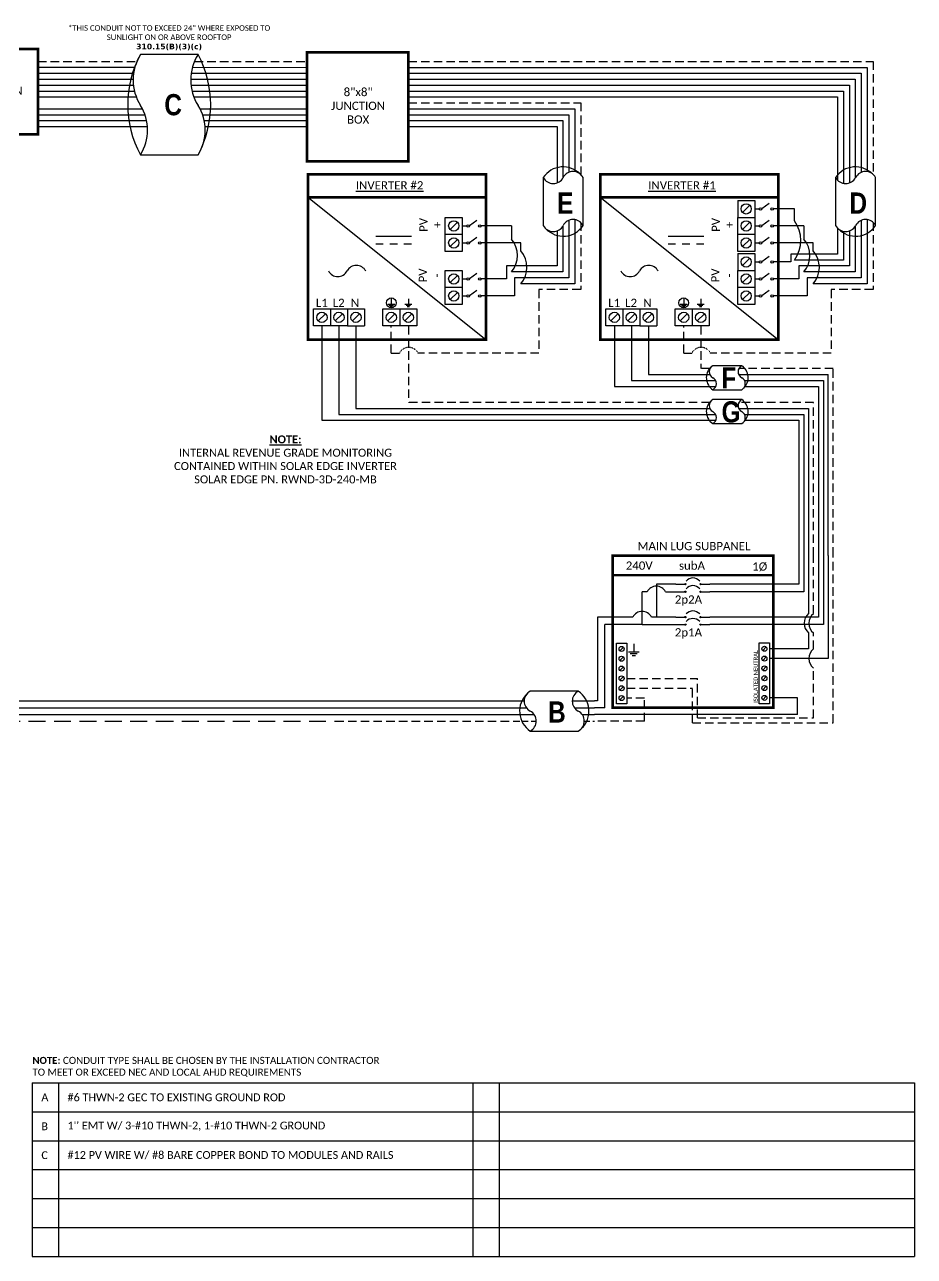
# Model space of a CAD drawing. Header units: feet. Extents: x 10948 to 11583, y 14547 to 15105.
# Drawn here: x 11189 to 11583, y 14547 to 15093 of the extents above; entities that cross this region are included whole.
import ezdxf

# ---------------------------------------------------------------- set-up
doc = ezdxf.new("R2010")
doc.units = ezdxf.units.FT
doc.header["$MEASUREMENT"] = 0
doc.linetypes.add('DASHED', pattern=[0.75, 0.5, -0.25])
doc.linetypes.add('HIDDEN', pattern=[0.375, 0.25, -0.125])
for name, color, linetype in [('ONE LINE BLOCKS', 7, 'Continuous'), ('TABLES', 7, 'Continuous'), ('TEXT', 7, 'Continuous'), ('Z - TITLEBLOCK TXT', 7, 'Continuous')]:
    doc.layers.add(name, color=color, linetype=linetype)
doc.styles.add('ONE LINE TXT', font='techb___.ttf')
doc.styles.get("Standard").update_dxf_attribs({"font": 'calibri.ttf'})

# ---------------------------------------------------------------- blocks, each defined once
blk = doc.blocks.new('2inverterSub')
at = {"layer": 'ONE LINE BLOCKS', "linetype": 'Continuous'}
h = blk.add_hatch(color=1, dxfattribs=at)
h.dxf.hatch_style = 1
edge = h.paths.add_edge_path()
edge.add_arc((40.28, 60.73), 0.291, 0, 360)
h = blk.add_hatch(color=1, dxfattribs=at)
h.dxf.hatch_style = 1
edge = h.paths.add_edge_path()
edge.add_arc((46.96, 60.73), 0.291, 0, 360)
h = blk.add_hatch(color=1, dxfattribs=at)
h.dxf.hatch_style = 1
edge = h.paths.add_edge_path()
edge.add_arc((40.28, 57.35), 0.291, 0, 360)
h = blk.add_hatch(color=1, dxfattribs=at)
h.dxf.hatch_style = 1
edge = h.paths.add_edge_path()
edge.add_arc((46.96, 57.35), 0.291, 0, 360)
h = blk.add_hatch(color=1, dxfattribs=at)
h.dxf.hatch_style = 1
edge = h.paths.add_edge_path()
edge.add_arc((40.28, 46.17), 0.291, 0, 360)
h = blk.add_hatch(color=1, dxfattribs=at)
h.dxf.hatch_style = 1
edge = h.paths.add_edge_path()
edge.add_arc((46.96, 46.17), 0.291, 0, 360)
h = blk.add_hatch(color=1, dxfattribs=at)
h.dxf.hatch_style = 1
edge = h.paths.add_edge_path()
edge.add_arc((40.28, 42.79), 0.291, 0, 360)
h = blk.add_hatch(color=1, dxfattribs=at)
h.dxf.hatch_style = 1
edge = h.paths.add_edge_path()
edge.add_arc((46.96, 42.79), 0.291, 0, 360)
at = {"color": 7, "linetype": 'Continuous'}
for p, q in [((90.5, 73.37), (90.5, 60.73)), ((99.2, 73.37), (99.2, 46.17)), ((36.09, 60.73), (27.43, 60.73)), ((27.43, 60.73), (27.43, 46.17)), ((90.5, 60.73), (51.15, 60.73)), ((17.02, 46.17), (1.34, 46.17)), ((1.34, 46.17), (1.34, 9)), ((36.09, 46.17), (25.26, 46.17)), ((99.2, 46.17), (51.15, 46.17)), ((1.34, 9), (0, 9))]:
    blk.add_line(p, q, dxfattribs=at)
at = {"color": 10, "linetype": 'Continuous'}
for p, q in [((92.67, 73.37), (92.67, 57.35)), ((101.37, 73.37), (101.37, 42.79)), ((21.14, 42.79), (21.14, 57.35)), ((23.31, 57.35), (21.14, 57.35)), ((31.55, 57.35), (36.09, 57.35)), ((92.67, 57.35), (51.15, 57.35)), ((21.14, 42.79), (4.63, 42.79)), ((4.63, 6), (4.63, 42.79)), ((21.14, 42.79), (36.09, 42.79)), ((101.37, 42.79), (51.15, 42.79)), ((4.63, 6), (0, 6))]:
    blk.add_line(p, q, dxfattribs=at)
at = {"color": 253, "linetype": 'Continuous'}
for p, q in [((94.85, 73.37), (94.85, 47.66)), ((103.55, 73.37), (103.55, 27.76)), ((94.85, 39.1), (94.85, 32.11)), ((94.85, 32.11), (77.54, 32.11)), ((103.55, 27.76), (77.54, 27.76)), ((89.88, 10.36), (77.54, 10.36)), ((89.88, 3), (89.88, 10.36)), ((89.88, 3), (0, 3))]:
    blk.add_line(p, q, dxfattribs=at)
at = {"color": 10, "linetype": 'Continuous'}
blk.add_arc((27.43, 55.19), 4.65, 27.6639, 152.3361, dxfattribs=at)
at = {"color": 7, "linetype": 'Continuous'}
blk.add_arc((21.14, 44.01), 4.65, 27.6639, 152.3361, dxfattribs=at)
at = {"color": 253, "linetype": 'Continuous'}
blk.add_arc((98.43, 43.38), 5.58, 129.9215, 230.0785, dxfattribs=at)
at = {"layer": 'ONE LINE BLOCKS', "lineweight": 50}
blk.add_line((8.04, 64.67), (79.2, 64.67), dxfattribs=at)
at = {"layer": 'ONE LINE BLOCKS', "lineweight": 50, "const_width": 1.19}
blk.add_lwpolyline([(8.04, 6.01), (8.04, 73.37), (79.2, 73.37), (79.2, 6.01)], close=True, dxfattribs=at)
at = {"layer": 'TEXT', "color": 92, "linetype": 'HIDDEN', "ltscale": 15}
for p, q in [((97.02, 47.66), (97.02, 73.37)), ((105.72, -0.66), (105.72, 73.37)), ((97.02, 32.03), (97.02, 39.1)), ((97.02, 1.52), (97.02, 23.48)), ((14.31, 18.99), (45.6, 18.99)), ((45.6, 1.52), (45.6, 18.99)), ((14.31, 14.64), (43.39, 14.64)), ((43.39, -0.66), (43.39, 14.64)), ((22.14, 10.28), (14.31, 10.28)), ((22.14, 0), (22.14, 10.28)), ((22.14, 0), (0, 0)), ((45.6, 1.52), (97.02, 1.52)), ((43.39, -0.66), (105.72, -0.66))]:
    blk.add_line(p, q, dxfattribs=at)
at = {"layer": 'TEXT', "color": 92, "linetype": 'HIDDEN', "flags": 128}
for points in [[(17.42, 34.26), (17.42, 30.76)], [(15.08, 30.76), (19.76, 30.76)], [(18.95, 29.89), (15.89, 29.89)], [(18.13, 29.02), (16.7, 29.02)]]:
    blk.add_lwpolyline(points, dxfattribs=at)
at = {"layer": 'TEXT', "color": 92, "linetype": 'Continuous', "ltscale": 4}
for centre in [(100.49, 43.38), (100.49, 27.76)]:
    blk.add_arc(centre, 5.51, 129.059, 230.941, dxfattribs=at)
at = {"layer": 'Z - TITLEBLOCK TXT', "color": 1, "linetype": 'Continuous'}
for p, q in [((9.77, 7.69), (9.77, 34.63)), ((9.77, 34.63), (14.31, 34.63)), ((14.31, 34.63), (14.31, 7.69)), ((73, 7.76), (73, 34.71)), ((73, 34.71), (77.54, 34.71)), ((77.54, 34.71), (77.54, 7.76)), ((14.31, 7.69), (9.77, 7.69)), ((77.54, 7.76), (73, 7.76))]:
    blk.add_line(p, q, dxfattribs=at)
at = {"layer": 'Z - TITLEBLOCK TXT', "color": 4, "linetype": 'Continuous'}
for p, q in [((12.83, 32.82), (11.25, 31.25)), ((76.06, 32.9), (74.49, 31.32)), ((12.83, 28.47), (11.25, 26.9)), ((76.06, 28.54), (74.49, 26.97)), ((12.83, 24.12), (11.25, 22.55)), ((76.06, 24.19), (74.49, 22.62)), ((12.83, 19.77), (11.25, 18.2)), ((76.06, 19.84), (74.49, 18.27)), ((12.83, 15.42), (11.25, 13.85)), ((12.83, 11.07), (11.25, 9.5)), ((76.06, 15.49), (74.49, 13.92)), ((76.06, 11.14), (74.49, 9.57))]:
    blk.add_line(p, q, dxfattribs=at)
at = {"layer": 'Z - TITLEBLOCK TXT', "color": 1, "linetype": 'Continuous', "flags": 128}
for points in [[(36.09, 60.73), (40.28, 60.73)], [(36.09, 60.73), (40.28, 60.73)], [(46.96, 60.73), (51.15, 60.73)], [(36.09, 57.35), (40.28, 57.35)], [(36.09, 57.35), (40.28, 57.35)], [(46.96, 57.35), (51.15, 57.35)], [(36.09, 46.17), (40.28, 46.17)], [(36.09, 46.17), (40.28, 46.17)], [(46.96, 46.17), (51.15, 46.17)], [(36.09, 42.79), (40.28, 42.79)], [(36.09, 42.79), (40.28, 42.79)], [(46.96, 42.79), (51.15, 42.79)]]:
    blk.add_lwpolyline(points, dxfattribs=at)
at = {"layer": 'Z - TITLEBLOCK TXT', "color": 1, "linetype": 'Continuous'}
for centre in [(40.28, 60.73), (46.96, 60.73), (40.28, 57.35), (46.96, 57.35), (40.28, 46.17), (46.96, 46.17), (40.28, 42.79), (46.96, 42.79)]:
    blk.add_circle(centre, 0.291, dxfattribs=at)
at = {"layer": 'Z - TITLEBLOCK TXT', "color": 4, "linetype": 'Continuous'}
for centre in [(12.04, 32.04), (75.27, 32.11), (12.04, 27.69), (75.27, 27.76), (12.04, 23.34), (75.27, 23.41), (12.04, 18.99), (75.27, 19.06), (12.04, 14.64), (12.04, 10.28), (75.27, 14.71), (75.27, 10.36)]:
    blk.add_circle(centre, 1.11, dxfattribs=at)
at = {"layer": 'Z - TITLEBLOCK TXT', "color": 1, "linetype": 'Continuous'}
for centre in [(43.62, 59.53), (43.62, 56.15), (43.62, 44.97), (43.62, 41.59)]:
    blk.add_arc(centre, 3.93, 40.3392, 139.6608, dxfattribs=at)
at = {"layer": 'TABLES', "color": 1, "linetype": 'Continuous'}
for s, p in [('2p2A', (35.59, 52.11)), ('2p1A', (35.59, 37.55))]:
    blk.add_text(s, height=3.658, dxfattribs=at).set_placement(p)
at = {"layer": 'TABLES', "color": 4, "linetype": 'Continuous'}
blk.add_text('ISOLATED NEUTRAL', height=1.8743, rotation=90, dxfattribs=at).set_placement((72.35, 8.12))
at = {"layer": 'TEXT', "color": 1, "attachment_point": 5}
for s, width, gutter_width, insert, char_height in [('MAIN LUG SUBPANEL ', 62.3984, 7.17, (44.08, 77.57), 3.6576), ('subA', 0.1481, 0.75, (43.21, 68.92), 3.658), ('240V', 0.1481, 0.75, (19.83, 68.92), 3.658), ('1Ø', 0.1481, 0.75, (73.19, 68.41), 3.658)]:
    blk.add_mtext_dynamic_manual_height_columns(s, width=width, gutter_width=gutter_width, heights=[0], dxfattribs=dict(at, insert=insert, char_height=char_height))
blk = doc.blocks.new('*U16')
at = {"color": 7, "linetype": 'Continuous'}
for p, q in [((-7.14, 13.31), (-28.39, 13.31)), ((-28.39, -4.31), (-7.14, -4.31))]:
    blk.add_line(p, q, dxfattribs=at)
at = {"color": 7}
for p, q in [((-35.53, 9), (-31.05, 9)), ((-9.81, 9), (0, 9))]:
    blk.add_line(p, q, dxfattribs=at)
at = {"color": 10}
for p, q in [((-35.53, 6), (-30.11, 6)), ((-8.87, 6), (0, 6))]:
    blk.add_line(p, q, dxfattribs=at)
at = {"color": 253}
for p, q in [((-35.53, 3), (-26.66, 3)), ((-5.41, 3), (0, 3))]:
    blk.add_line(p, q, dxfattribs=at)
at = {"color": 92, "linetype": 'HIDDEN', "ltscale": 10}
for p, q in [((-4.48, 0), (0, 0)), ((-35.53, 0), (-25.72, 0))]:
    blk.add_line(p, q, dxfattribs=at)
at = {"color": 7, "linetype": 'Continuous'}
for centre, start, end in [((-22.54, 4.5), 133.9732, 236.4265), ((-12.99, 4.5), 313.9732, 56.4265)]:
    blk.add_arc(centre, 10.58, start, end, dxfattribs=at)
at = {"linetype": 'Continuous'}
for centre, start, end in [((-26.08, 8.91), 117.6639, 242.3361), ((-4.83, 8.91), 117.6639, 242.3361), ((-30.7, 0.09), 297.6639, 62.3361), ((-9.45, 0.09), 297.6639, 62.3361)]:
    blk.add_arc(centre, 4.98, start, end, dxfattribs=at)
blk = doc.blocks.new('*U22')
at = {"color": 7}
blk.add_line((-79.14, 9), (0, 9), dxfattribs=at)
at = {"color": 10}
blk.add_line((-79.14, 6), (0, 6), dxfattribs=at)
at = {"color": 253}
blk.add_line((-79.14, 3), (0, 3), dxfattribs=at)
at = {"color": 92, "linetype": 'HIDDEN', "ltscale": 15}
blk.add_line((-79.14, 0), (0, 0), dxfattribs=at)
blk = doc.blocks.new('*U23')
at = {"color": 7}
blk.add_line((-79.14, 9), (0, 9), dxfattribs=at)
at = {"color": 10}
blk.add_line((-79.14, 6), (0, 6), dxfattribs=at)
at = {"color": 253}
blk.add_line((-79.14, 3), (0, 3), dxfattribs=at)
at = {"color": 92, "linetype": 'DASHED', "ltscale": 15}
blk.add_line((-79.14, 0), (0, 0), dxfattribs=at)
blk = doc.blocks.new('*U26')
at = {"color": 7}
blk.add_line((-79.14, 9), (0, 9), dxfattribs=at)
at = {"color": 10}
blk.add_line((-79.14, 6), (0, 6), dxfattribs=at)
at = {"color": 253}
blk.add_line((-79.14, 3), (0, 3), dxfattribs=at)
at = {"color": 92, "linetype": 'DASHED', "ltscale": 15}
blk.add_line((-79.14, 0), (0, 0), dxfattribs=at)
at = {"color": 1, "insert": (-22.08, 115.96), "char_height": 3.5433, "attachment_point": 5}
blk.add_mtext_dynamic_manual_height_columns('{\\fCalibri|b1|i0|c0|p34;\\LNOTE:\\P}INTERNAL REVENUE GRADE MONITORING\\PCONTAINED WITHIN SOLAR EDGE INVERTER\\PSOLAR EDGE PN. RWND-3D-240-MB', width=99.534, gutter_width=7.17, heights=[0], dxfattribs=at)
blk = doc.blocks.new('*T20')
at = {"linetype": 'ByBlock', "lineweight": -2, "transparency": 16777216}
for p, q in [((0, 0), (390.51, 0)), ((0, 0), (0, -76.8)), ((11.58, 0), (11.58, -76.8)), ((195.1, 0), (195.1, -76.8)), ((206.68, 0), (206.68, -76.8)), ((390.51, 0), (390.51, -76.8)), ((0, -12.8), (390.51, -12.8)), ((0, -25.61), (390.51, -25.61)), ((0, -38.41), (390.51, -38.41)), ((0, -51.22), (390.51, -51.22)), ((0, -64.02), (390.51, -64.02)), ((0, -76.8), (390.51, -76.8))]:
    blk.add_line(p, q, dxfattribs=at)
at = {"color": 0, "linetype": 'Continuous', "transparency": 16777216, "char_height": 3.4544, "attachment_point": 4}
for s, insert, width in [('{\\fCalibri|b0|i0|c0;A', (4.06, -6.4), 3.4544), ('{\\fCalibri|b0|i0|c0;#6 THWN-2 GEC TO EXISTING GROUND ROD', (15.65, -6.4), 175.3856), ('{\\fCalibri|b0|i0|c0;', (199.16, -6.4), 3.4544), ('{\\fCalibri|b0|i0|c0;', (210.74, -6.4), 175.7027), ('{\\fCalibri|b0|i0|c0;B', (4.06, -19.21), 3.4544), ("{\\fCalibri|b0|i0|c0;1'' EMT W/ 3-#10 THWN-2, 1-#10 THWN-2 GROUND", (15.65, -19.21), 175.3856), ('{\\fCalibri|b0|i0|c0;', (199.16, -19.21), 3.4544), ('{\\fCalibri|b0|i0|c0;', (210.74, -19.21), 175.7027), ('{\\fCalibri|b0|i0|c0;C', (4.06, -32.01), 3.4544), ('{\\fCalibri|b0|i0|c0;#12 PV WIRE W/ #8 BARE COPPER BOND TO MODULES AND RAILS', (15.65, -32.01), 175.3856), ('{\\fCalibri|b0|i0|c0;', (199.16, -32.01), 3.4544), ('{\\fCalibri|b0|i0|c0;', (210.74, -32.01), 175.7027), ('{\\fCalibri|b0|i0|c0;', (4.06, -44.82), 3.4544), ('{\\fCalibri|b0|i0|c0;', (15.65, -44.82), 175.3856), ('{\\fCalibri|b0|i0|c0;', (199.16, -44.82), 3.4544), ('{\\fCalibri|b0|i0|c0;', (210.74, -44.82), 175.7027), ('{\\fCalibri|b0|i0|c0;', (4.06, -57.62), 3.4544), ('{\\fCalibri|b0|i0|c0;', (15.65, -57.62), 175.3856), ('{\\fCalibri|b0|i0|c0;', (199.16, -57.62), 3.4544), ('{\\fCalibri|b0|i0|c0;', (210.74, -57.62), 175.7027), ('{\\fCalibri|b0|i0|c0;', (4.06, -70.41), 3.4544), ('{\\fCalibri|b0|i0|c0;', (15.65, -70.41), 175.3856), ('{\\fCalibri|b0|i0|c0;', (199.16, -70.41), 3.4544), ('{\\fCalibri|b0|i0|c0;', (210.74, -70.41), 175.7027)]:
    blk.add_mtext(s, dxfattribs=dict(at, insert=insert, width=width))
blk = doc.blocks.new('8x8box')
at = {"lineweight": 50, "const_width": 1.19}
blk.add_lwpolyline([(37.78, 0), (0, 0), (0, 37.78), (37.78, 37.78)], close=True, dxfattribs=at)
at = {"color": 1, "insert": (19.03, 19.26), "char_height": 3.6576, "attachment_point": 5}
blk.add_mtext_dynamic_manual_height_columns('8"x8"  JUNCTION BOX ', width=0.4767, gutter_width=7.17, heights=[0], dxfattribs=at)

msp = doc.modelspace()

# ---------------------------------------------------------------- linework, layer by layer
at = {"color": 7, "linetype": 'Continuous'}
for p, q in [((11265.68, 15079.52), (11240.19, 15079.52)), ((11194.79, 15071.27), (11237.2, 15071.27)), ((11194.79, 15066.03), (11237.11, 15066.03)), ((11262.6, 15066.03), (11313.93, 15066.03)), ((11262.69, 15071.27), (11313.93, 15071.27)), ((11358.8, 15071.27), (11559.27, 15071.27)), ((11358.8, 15066.03), (11554.02, 15066.03)), ((11554.02, 15066.03), (11554.02, 15022.71)), ((11559.27, 15071.27), (11559.27, 15027.38)), ((11194.79, 15060.78), (11238.34, 15060.78)), ((11263.83, 15060.78), (11313.93, 15060.78)), ((11358.8, 15060.78), (11548.78, 15060.78)), ((11548.78, 15060.78), (11548.78, 15023.93)), ((11194.79, 15052.92), (11242.2, 15052.92)), ((11267.69, 15052.92), (11313.93, 15052.92)), ((11358.8, 15052.92), (11429.84, 15052.92)), ((11429.84, 15052.92), (11429.84, 15027.38)), ((11194.79, 15047.67), (11243.33, 15047.67)), ((11268.82, 15047.67), (11313.93, 15047.67)), ((11358.8, 15047.67), (11424.59, 15047.67)), ((11424.59, 15047.67), (11424.59, 15022.71)), ((11240.19, 15035.18), (11265.68, 15035.18)), ((11418.51, 15025.09), (11418.51, 15003.84)), ((11436.13, 15003.84), (11436.13, 15025.09)), ((11547.94, 15025.09), (11547.94, 15003.84)), ((11565.56, 15003.84), (11565.56, 15025.09)), ((11393.09, 14953.23), (11314.32, 15016.26)), ((11522.52, 14953.23), (11443.75, 15016.26)), ((11429.84, 15006.14), (11429.84, 14980.69)), ((11559.27, 15006.14), (11559.27, 14980.69)), ((11424.59, 15001.47), (11424.59, 14985.93)), ((11548.78, 15002.68), (11548.78, 14991.18)), ((11554.02, 15001.47), (11554.02, 14985.93)), ((11360.14, 14999), (11344.38, 14999)), ((11347.67, 14995.59), (11344.38, 14995.59)), ((11353.91, 14995.59), (11350.61, 14995.59)), ((11360.14, 14995.59), (11356.85, 14995.59)), ((11489.57, 14999), (11473.81, 14999)), ((11477.1, 14995.59), (11473.81, 14995.59)), ((11483.34, 14995.59), (11480.04, 14995.59)), ((11489.57, 14995.59), (11486.28, 14995.59)), ((11548.78, 14991.18), (11528.12, 14991.18)), ((11528.12, 14991.18), (11528.12, 14987.7)), ((11424.59, 14985.93), (11402.26, 14985.93)), ((11402.26, 14985.93), (11402.26, 14980.17)), ((11528.12, 14987.7), (11520.38, 14987.7)), ((11554.02, 14985.93), (11531.7, 14985.93)), ((11531.7, 14985.93), (11531.7, 14980.17)), ((11402.26, 14980.17), (11390.95, 14980.17)), ((11429.84, 14980.69), (11405.84, 14980.69)), ((11405.84, 14980.69), (11405.84, 14972.63)), ((11531.7, 14980.17), (11520.38, 14980.17)), ((11559.27, 14980.69), (11535.28, 14980.69)), ((11535.28, 14980.69), (11535.28, 14972.63)), ((11405.84, 14972.63), (11390.95, 14972.63)), ((11535.28, 14972.63), (11520.38, 14972.63)), ((11320.54, 14959.4), (11320.54, 14917.58)), ((11449.97, 14959.4), (11449.97, 14932.6)), ((11506.34, 14941.76), (11493.53, 14941.76)), ((11449.97, 14932.6), (11494.9, 14932.6)), ((11493.53, 14931.13), (11506.34, 14931.13)), ((11507.71, 14932.6), (11540.34, 14932.6)), ((11540.34, 14932.6), (11540.34, 14857.67)), ((11506.34, 14926.74), (11493.53, 14926.74)), ((11320.54, 14917.58), (11494.9, 14917.58)), ((11493.53, 14916.1), (11506.34, 14916.1)), ((11507.71, 14917.58), (11531.64, 14917.58)), ((11531.64, 14917.58), (11531.64, 14857.67))]:
    msp.add_line(p, q, dxfattribs=at)
at = {"color": 10, "linetype": 'Continuous'}
for p, q in [((11194.79, 15073.92), (11237.75, 15073.92)), ((11263.24, 15073.9), (11313.93, 15073.88)), ((11358.8, 15073.89), (11561.89, 15073.89)), ((11561.89, 15073.89), (11561.89, 15027.7)), ((11194.79, 15068.65), (11236.99, 15068.65)), ((11262.49, 15068.65), (11313.93, 15068.65)), ((11358.8, 15068.65), (11556.64, 15068.65)), ((11556.64, 15068.65), (11556.64, 15024.9)), ((11194.79, 15063.4), (11237.55, 15063.4)), ((11263.04, 15063.4), (11313.93, 15063.4)), ((11358.8, 15063.4), (11551.4, 15063.4)), ((11551.4, 15063.4), (11551.4, 15022.51)), ((11194.79, 15055.54), (11241.05, 15055.54)), ((11266.54, 15055.54), (11313.93, 15055.54)), ((11358.8, 15055.54), (11432.46, 15055.54)), ((11432.46, 15055.54), (11432.46, 15027.7)), ((11194.79, 15050.3), (11242.95, 15050.3)), ((11268.44, 15050.3), (11313.93, 15050.3)), ((11358.8, 15050.3), (11427.21, 15050.3)), ((11427.21, 15050.3), (11427.21, 15024.9)), ((11432.46, 15006.45), (11432.46, 14978.07)), ((11529.76, 15011.18), (11520.38, 15011.18)), ((11529.76, 15005.92), (11529.76, 15011.18)), ((11561.89, 15006.45), (11561.89, 14978.07)), ((11404.38, 15003.65), (11390.95, 15003.65)), ((11404.38, 15003.65), (11404.38, 14997.82)), ((11427.21, 15003.65), (11427.21, 14983.31)), ((11533.81, 15003.65), (11520.38, 15003.65)), ((11533.81, 15003.65), (11533.81, 14997.82)), ((11551.4, 15001.27), (11551.4, 14988.55)), ((11556.64, 15003.65), (11556.64, 14983.31)), ((11408.57, 14996.11), (11390.95, 14996.11)), ((11408.57, 14992.58), (11408.57, 14996.17)), ((11538, 14996.11), (11520.38, 14996.11)), ((11538, 14992.58), (11538, 14996.17)), ((11551.4, 14988.55), (11529.76, 14988.55)), ((11427.21, 14983.31), (11404.38, 14983.31)), ((11556.64, 14983.31), (11533.81, 14983.31)), ((11432.46, 14978.07), (11408.57, 14978.07)), ((11561.89, 14978.07), (11538, 14978.07)), ((11328.07, 14959.4), (11328.07, 14920.21)), ((11457.5, 14959.4), (11457.5, 14935.23)), ((11457.5, 14935.23), (11494.77, 14935.23)), ((11507.58, 14935.23), (11542.52, 14935.23)), ((11542.52, 14935.23), (11542.52, 14857.67)), ((11328.07, 14920.21), (11494.77, 14920.21)), ((11507.58, 14920.21), (11533.82, 14920.21)), ((11533.82, 14920.21), (11533.82, 14857.67))]:
    msp.add_line(p, q, dxfattribs=at)
at = {"color": 1, "linetype": 'Continuous'}
for p, q in [((11504.57, 15014.95), (11512.1, 15014.95)), ((11504.57, 15014.95), (11504.57, 15007.42)), ((11512.1, 15014.95), (11512.1, 15007.42)), ((11518.53, 15013.64), (11515.27, 15011.2)), ((11375.13, 14992.35), (11375.13, 15007.42)), ((11375.13, 15007.42), (11382.67, 15007.42)), ((11375.13, 14992.35), (11375.13, 15007.42)), ((11382.67, 15007.42), (11382.67, 14992.35)), ((11382.67, 15007.42), (11382.67, 14999.88)), ((11389.1, 15006.11), (11385.83, 15003.67)), ((11504.57, 14992.35), (11504.57, 15007.42)), ((11504.57, 15007.42), (11512.1, 15007.42)), ((11504.57, 14992.35), (11504.57, 15007.42)), ((11512.1, 15011.18), (11514.14, 15011.18)), ((11512.1, 15007.42), (11512.1, 14992.35)), ((11512.1, 15007.42), (11512.1, 14999.88)), ((11518.53, 15006.11), (11515.27, 15003.67)), ((11382.67, 15003.65), (11384.71, 15003.65)), ((11512.1, 15003.65), (11514.14, 15003.65)), ((11382.67, 14999.88), (11375.13, 14999.88)), ((11382.67, 14996.11), (11384.71, 14996.11)), ((11389.1, 14998.57), (11385.83, 14996.13)), ((11512.1, 14999.88), (11504.57, 14999.88)), ((11512.1, 14996.11), (11514.14, 14996.11)), ((11518.53, 14998.57), (11515.27, 14996.13)), ((11382.67, 14992.35), (11375.13, 14992.35)), ((11512.1, 14992.35), (11504.57, 14992.35)), ((11504.57, 14991.47), (11512.1, 14991.47)), ((11504.57, 14991.47), (11504.57, 14983.93)), ((11512.1, 14991.47), (11512.1, 14983.93)), ((11518.53, 14990.16), (11515.27, 14987.72)), ((11512.1, 14987.7), (11514.14, 14987.7)), ((11375.13, 14968.87), (11375.13, 14983.93)), ((11375.13, 14983.93), (11382.67, 14983.93)), ((11382.67, 14983.93), (11382.67, 14976.4)), ((11382.67, 14980.17), (11384.71, 14980.17)), ((11389.1, 14982.63), (11385.83, 14980.19)), ((11504.57, 14968.87), (11504.57, 14983.93)), ((11504.57, 14983.93), (11512.1, 14983.93)), ((11512.1, 14983.93), (11512.1, 14976.4)), ((11512.1, 14980.17), (11514.14, 14980.17)), ((11518.53, 14982.63), (11515.27, 14980.19)), ((11382.67, 14976.4), (11375.13, 14976.4)), ((11382.67, 14976.4), (11382.67, 14968.87)), ((11389.1, 14975.09), (11385.83, 14972.65)), ((11512.1, 14976.4), (11504.57, 14976.4)), ((11512.1, 14976.4), (11512.1, 14968.87)), ((11518.53, 14975.09), (11515.27, 14972.65)), ((11382.67, 14968.87), (11375.13, 14968.87)), ((11382.67, 14972.63), (11384.71, 14972.63)), ((11512.1, 14968.87), (11504.57, 14968.87)), ((11512.1, 14972.63), (11514.14, 14972.63)), ((11316.77, 14966.93), (11331.84, 14966.93)), ((11316.77, 14959.4), (11316.77, 14966.93)), ((11316.77, 14966.93), (11324.3, 14966.93)), ((11324.3, 14966.93), (11324.3, 14959.4)), ((11331.84, 14966.93), (11331.84, 14959.4)), ((11331.84, 14966.93), (11339.37, 14966.93)), ((11339.37, 14966.93), (11339.37, 14959.4)), ((11347.48, 14966.93), (11362.54, 14966.93)), ((11347.48, 14959.4), (11347.48, 14966.93)), ((11347.48, 14966.93), (11355.01, 14966.93)), ((11355.01, 14966.93), (11355.01, 14959.4)), ((11362.54, 14966.93), (11362.54, 14959.4)), ((11446.2, 14966.93), (11461.27, 14966.93)), ((11446.2, 14959.4), (11446.2, 14966.93)), ((11446.2, 14966.93), (11453.73, 14966.93)), ((11453.73, 14966.93), (11453.73, 14959.4)), ((11461.27, 14966.93), (11461.27, 14959.4)), ((11461.27, 14966.93), (11468.8, 14966.93)), ((11468.8, 14966.93), (11468.8, 14959.4)), ((11476.91, 14966.93), (11491.98, 14966.93)), ((11476.91, 14959.4), (11476.91, 14966.93)), ((11476.91, 14966.93), (11484.44, 14966.93)), ((11484.44, 14966.93), (11484.44, 14959.4)), ((11491.98, 14966.93), (11491.98, 14959.4)), ((11331.84, 14959.4), (11316.77, 14959.4)), ((11331.84, 14959.4), (11339.37, 14959.4)), ((11362.54, 14959.4), (11347.48, 14959.4)), ((11461.27, 14959.4), (11446.2, 14959.4)), ((11461.27, 14959.4), (11468.8, 14959.4)), ((11491.98, 14959.4), (11476.91, 14959.4))]:
    msp.add_line(p, q, dxfattribs=at)
at = {"color": 4, "linetype": 'Continuous'}
for p, q in [((11509.94, 15012.79), (11506.73, 15009.58)), ((11380.51, 15005.26), (11377.3, 15002.04)), ((11509.94, 15005.26), (11506.73, 15002.04)), ((11380.51, 14997.72), (11377.3, 14994.51)), ((11509.94, 14997.72), (11506.73, 14994.51)), ((11509.94, 14989.31), (11506.73, 14986.09)), ((11380.51, 14981.77), (11377.3, 14978.56)), ((11509.94, 14981.77), (11506.73, 14978.56)), ((11380.51, 14974.24), (11377.3, 14971.03)), ((11509.94, 14974.24), (11506.73, 14971.03)), ((11322.14, 14964.77), (11318.93, 14961.56)), ((11329.68, 14964.77), (11326.46, 14961.56)), ((11337.21, 14964.77), (11334, 14961.56)), ((11352.85, 14964.77), (11349.64, 14961.56)), ((11360.38, 14964.77), (11357.17, 14961.56)), ((11451.57, 14964.77), (11448.36, 14961.56)), ((11459.11, 14964.77), (11455.89, 14961.56)), ((11466.64, 14964.77), (11463.43, 14961.56)), ((11482.28, 14964.77), (11479.07, 14961.56)), ((11489.82, 14964.77), (11486.6, 14961.56))]:
    msp.add_line(p, q, dxfattribs=at)
at = {"color": 92, "linetype": 'HIDDEN', "ltscale": 15}
for p, q in [((11435.08, 15005.21), (11435.08, 14975.45)), ((11564.51, 15005.21), (11564.51, 14975.45)), ((11435.08, 14975.45), (11416.57, 14975.45)), ((11416.57, 14975.45), (11416.57, 14947.36)), ((11564.51, 14975.45), (11546, 14975.45)), ((11546, 14975.45), (11546, 14947.36)), ((11351.24, 14947.36), (11351.24, 14959.4)), ((11358.78, 14959.4), (11358.78, 14925.47)), ((11480.67, 14947.36), (11480.67, 14959.4)), ((11488.21, 14959.4), (11488.21, 14940.49)), ((11351.24, 14947.36), (11354.84, 14947.36)), ((11416.57, 14947.36), (11363.08, 14947.36)), ((11480.67, 14947.36), (11484.28, 14947.36)), ((11546, 14947.36), (11492.51, 14947.36)), ((11492.26, 14940.49), (11488.21, 14940.49)), ((11546.87, 14940.49), (11505.08, 14940.49)), ((11546.87, 14857.67), (11546.87, 14940.49)), ((11492.26, 14925.47), (11358.78, 14925.47)), ((11538.17, 14925.47), (11505.08, 14925.47)), ((11538.17, 14857.67), (11538.17, 14925.47))]:
    msp.add_line(p, q, dxfattribs=at)
at = {"color": 253, "linetype": 'Continuous'}
for p, q in [((11335.6, 14959.4), (11335.6, 14922.84)), ((11465.04, 14959.4), (11465.04, 14937.86)), ((11465.04, 14937.86), (11492.19, 14937.86)), ((11505, 14937.86), (11544.69, 14937.86)), ((11544.69, 14857.67), (11544.69, 14937.86)), ((11335.6, 14922.84), (11492.19, 14922.84)), ((11505, 14922.84), (11535.99, 14922.84)), ((11535.99, 14922.84), (11535.99, 14857.67))]:
    msp.add_line(p, q, dxfattribs=at)
at = {"lineweight": 50, "const_width": 1.19}
for points in [[(11358.8, 15032.24), (11313.93, 15032.24), (11313.93, 15080.47), (11358.8, 15080.47)], [(11314.32, 15016.26), (11314.32, 15026.54), (11393.09, 15026.54), (11393.09, 15016.26)], [(11443.75, 15016.26), (11443.75, 15026.54), (11522.52, 15026.54), (11522.52, 15016.26)]]:
    msp.add_lwpolyline(points, close=True, dxfattribs=at)
at = {"color": 7, "lineweight": 50, "const_width": 1.19}
for points in [[(11314.32, 14953.23), (11314.32, 15026.54), (11393.09, 15026.54), (11393.09, 14953.23)], [(11443.75, 14953.23), (11443.75, 15026.54), (11522.52, 15026.54), (11522.52, 14953.23)]]:
    msp.add_lwpolyline(points, close=True, dxfattribs=at)
at = {"color": 92, "linetype": 'Continuous', "flags": 128}
for points in [[(11349.7, 14969.04), (11352.78, 14969.04)], [(11352.24, 14968.47), (11350.24, 14968.47)], [(11351.71, 14967.9), (11350.77, 14967.9)], [(11351.24, 14971.34), (11351.24, 14969.04)], [(11357.24, 14969.04), (11360.31, 14969.04)], [(11359.78, 14968.47), (11357.77, 14968.47)], [(11359.25, 14967.9), (11358.3, 14967.9)], [(11358.78, 14971.34), (11358.78, 14969.04)], [(11479.14, 14969.04), (11482.21, 14969.04)], [(11481.68, 14968.47), (11479.67, 14968.47)], [(11481.14, 14967.9), (11480.2, 14967.9)], [(11480.67, 14971.34), (11480.67, 14969.04)], [(11486.67, 14969.04), (11489.74, 14969.04)], [(11489.21, 14968.47), (11487.2, 14968.47)], [(11488.68, 14967.9), (11487.74, 14967.9)], [(11488.21, 14971.34), (11488.21, 14969.04)]]:
    msp.add_lwpolyline(points, dxfattribs=at)
at = {"color": 4, "linetype": 'Continuous'}
for centre in [(11508.33, 15011.18), (11378.9, 15003.65), (11508.33, 15003.65), (11378.9, 14996.11), (11508.33, 14996.11), (11508.33, 14987.7), (11378.9, 14980.17), (11508.33, 14980.17), (11378.9, 14972.63), (11508.33, 14972.63), (11320.54, 14963.17), (11328.07, 14963.17), (11335.6, 14963.17), (11351.24, 14963.17), (11358.78, 14963.17), (11449.97, 14963.17), (11457.5, 14963.17), (11465.04, 14963.17), (11480.67, 14963.17), (11488.21, 14963.17)]:
    msp.add_circle(centre, 2.27, dxfattribs=at)
at = {"color": 1, "linetype": 'Continuous'}
for centre in [(11514.68, 15011.18), (11519.84, 15011.18), (11385.25, 15003.65), (11390.41, 15003.65), (11514.68, 15003.65), (11519.84, 15003.65), (11385.25, 14996.11), (11390.41, 14996.11), (11514.68, 14996.11), (11519.84, 14996.11), (11514.68, 14987.7), (11519.84, 14987.7), (11385.25, 14980.17), (11390.41, 14980.17), (11514.68, 14980.17), (11519.84, 14980.17), (11385.25, 14972.63), (11390.41, 14972.63), (11514.68, 14972.63), (11519.84, 14972.63)]:
    msp.add_circle(centre, 0.541, dxfattribs=at)
at = {"color": 92, "linetype": 'Continuous'}
for centre in [(11351.24, 14969.6), (11480.67, 14969.6)]:
    msp.add_circle(centre, 2.17, dxfattribs=at)
at = {"color": 7, "linetype": 'Continuous'}
for centre, radius, start, end in [((11280.88, 15057.35), 46.34, 151.42, 208.58), ((11224.99, 15057.35), 46.34, 331.42, 28.58), ((11427.32, 15019.24), 10.58, 43.9732, 146.4265), ((11556.75, 15019.24), 10.58, 43.9732, 146.4265), ((11427.32, 15009.69), 10.58, 223.9732, 326.4265), ((11556.75, 15009.69), 10.58, 223.9732, 326.4265), ((11497.06, 14936.45), 6.38, 133.9732, 236.4265), ((11502.82, 14936.45), 6.38, 313.9732, 56.4265), ((11497.06, 14921.42), 6.38, 133.9732, 236.4265), ((11502.82, 14921.42), 6.38, 313.9732, 56.4265)]:
    msp.add_arc(centre, radius, start, end, dxfattribs=at)
at = {"linetype": 'Continuous'}
for centre, radius, start, end in [((11431.73, 15022.78), 4.98, 27.6639, 152.3361), ((11561.16, 15022.78), 4.98, 27.6639, 152.3361), ((11422.91, 15027.4), 4.98, 207.6639, 332.3361), ((11552.34, 15027.4), 4.98, 207.6639, 332.3361), ((11431.73, 15001.53), 4.98, 27.6639, 152.3361), ((11561.16, 15001.53), 4.98, 27.6639, 152.3361), ((11422.91, 15006.15), 4.98, 207.6639, 332.3361), ((11552.34, 15006.15), 4.98, 207.6639, 332.3361), ((11335.79, 14981.55), 4.65, 27.6639, 152.3361), ((11465.22, 14981.55), 4.65, 27.6639, 152.3361), ((11327.55, 14985.87), 4.65, 207.6639, 332.3361), ((11456.98, 14985.87), 4.65, 207.6639, 332.3361), ((11494.92, 14939.1), 3, 117.6639, 242.3361), ((11507.74, 14939.1), 3, 117.6639, 242.3361), ((11492.14, 14933.79), 3, 297.6639, 62.3361), ((11504.95, 14933.79), 3, 297.6639, 62.3361), ((11494.92, 14924.08), 3, 117.6639, 242.3361), ((11507.74, 14924.08), 3, 117.6639, 242.3361), ((11492.14, 14918.76), 3, 297.6639, 62.3361), ((11504.95, 14918.76), 3, 297.6639, 62.3361)]:
    msp.add_arc(centre, radius, start, end, dxfattribs=at)
at = {"color": 10, "linetype": 'Continuous'}
for centre, radius, start, end in [((11517.51, 14997.24), 15.01, 324.6607, 35.3393), ((11396.09, 14990.57), 11.02, 318.8055, 41.1945), ((11525.52, 14990.57), 11.02, 318.8055, 41.1945), ((11400.28, 14985.32), 11.02, 318.8055, 41.1945), ((11529.71, 14985.32), 11.02, 318.8055, 41.1945)]:
    msp.add_arc(centre, radius, start, end, dxfattribs=at)
at = {"color": 92, "linetype": 'HIDDEN', "ltscale": 0.3}
for centre in [(11358.96, 14945.2), (11488.39, 14945.2)]:
    msp.add_arc(centre, 4.65, 27.6639, 152.3361, dxfattribs=at)
at = {"layer": 'TEXT', "color": 92, "linetype": 'HIDDEN', "ltscale": 15}
for p, q in [((11194.79, 15076.51), (11238.69, 15076.51)), ((11264.14, 15076.51), (11313.93, 15076.51)), ((11358.8, 15076.51), (11564.51, 15076.51)), ((11564.51, 15076.51), (11564.51, 15026.45)), ((11358.8, 15058.16), (11435.08, 15058.16)), ((11435.08, 15058.16), (11435.08, 15026.45))]:
    msp.add_line(p, q, dxfattribs=at)
at = {"layer": 'Z - TITLEBLOCK TXT', "linetype": 'Continuous'}
for centre, radius, start, end in [((11258.38, 15068.27), 21.4, 148.2659, 211.7341), ((11283.88, 15068.27), 21.4, 148.2659, 211.7341), ((11223.17, 15046.1), 20.22, 327.3325, 32.6675), ((11248.66, 15046.1), 20.22, 327.3325, 32.6675)]:
    msp.add_arc(centre, radius, start, end, dxfattribs=at)

# ---------------------------------------------------------------- block references
at = {"color": 7}
for name, p in [('8x8box', (11157.01, 15044.27)), ('*U26', (11326.47, 14784.29)), ('2inverterSub', (11441.14, 14784.29)), ('*U23', (11247.33, 14784.29)), ('*U22', (11405.62, 14784.29)), ('*U16', (11441.14, 14784.29))]:
    msp.add_blockref(name, p, dxfattribs=at)
msp.add_blockref('*T20', (11192.27, 14624.14))

# ---------------------------------------------------------------- texts
at = {"color": 1, "linetype": 'Continuous'}
for s, p in [('%%UINVERTER #2', (11335.53, 15019.8)), ('%%UINVERTER #1', (11464.96, 15019.8))]:
    msp.add_text(s, height=3.6576, dxfattribs=at).set_placement(p)
at = {"color": 1, "linetype": 'Continuous', "char_height": 9.3833, "attachment_point": 1, "style": 'ONE LINE TXT'}
for s, insert in [('{\\W1;\\C256;C}', (11250.78, 15062.04)), ('{\\W1;\\C256;E}', (11424.65, 15018.47)), ('{\\W1;\\C256;D}', (11554.08, 15018.47)), ('{\\W1;\\C256;F}', (11497.36, 14941.07)), ('{\\W1;\\C256;G}', (11497.45, 14926.02)), ('{\\W1;\\C256;B}', (11420.67, 14793.1))]:
    msp.add_mtext_dynamic_manual_height_columns(s, width=0.1385, gutter_width=2.13, heights=[0], dxfattribs=dict(at, insert=insert))
at = {"color": 1, "attachment_point": 5}
for s, width, gutter_width, insert, char_height in [('8"x8"  JUNCTION BOX ', 0.4767, 7.17, (11336.56, 15056.85), 3.6576), ('L1', 0.1481, 0.75, (11320.48, 14969.57), 3.658), ('L2', 0.1481, 0.75, (11327.94, 14969.6), 3.658), ('N', 0.1481, 0.75, (11335.19, 14969.55), 3.66), ('L1', 0.1481, 0.75, (11449.91, 14969.57), 3.658), ('L2', 0.1481, 0.75, (11457.37, 14969.6), 3.658), ('N', 0.1481, 0.75, (11464.62, 14969.55), 3.66)]:
    msp.add_mtext_dynamic_manual_height_columns(s, width=width, gutter_width=gutter_width, heights=[0], dxfattribs=dict(at, insert=insert, char_height=char_height))
at = {"color": 1, "char_height": 3.658, "attachment_point": 5, "rotation": 90}
for s, width, insert in [('PV +', 2.8378, (11368.51, 15004.11)), ('PV +', 2.8378, (11497.94, 15004.11)), ('PV -', 2.8013, (11368.28, 14981.74)), ('PV -', 2.8013, (11497.72, 14981.74))]:
    msp.add_mtext_dynamic_manual_height_columns(s, width=width, gutter_width=0.75, heights=[0], dxfattribs=dict(at, insert=insert))
at = {"color": 10, "insert": (11192.36, 14635.68), "char_height": 3.10896, "attachment_point": 1}
msp.add_mtext_dynamic_manual_height_columns('\\A1;{\\fCalibri|b1|i0|c0|p34;NOTE:} {\\A0;\\H1.0052x;CONDUIT TYPE SHALL BE CHOSEN BY THE INSTALLATION CONTRACTOR\\PTO MEET OR EXCEED NEC AND LOCAL AHJD REQUIREMENTS}', width=164.3528, gutter_width=0, heights=[9.89], dxfattribs=at)
at = {"layer": 'TEXT', "color": 1, "insert": (11252.89, 15086.99), "char_height": 2.4568, "attachment_point": 5}
msp.add_mtext_dynamic_manual_height_columns('*THIS CONDUIT NOT TO EXCEED 24" WHERE EXPOSED TO SUNLIGHT ON OR ABOVE ROOFTOP\\P{\\fVerdana|b1|i0|c0|p34;310.15(B)(3)(c)}', width=94.0946, gutter_width=7.17, heights=[0], dxfattribs=at)

doc.saveas('drawing.dxf')
